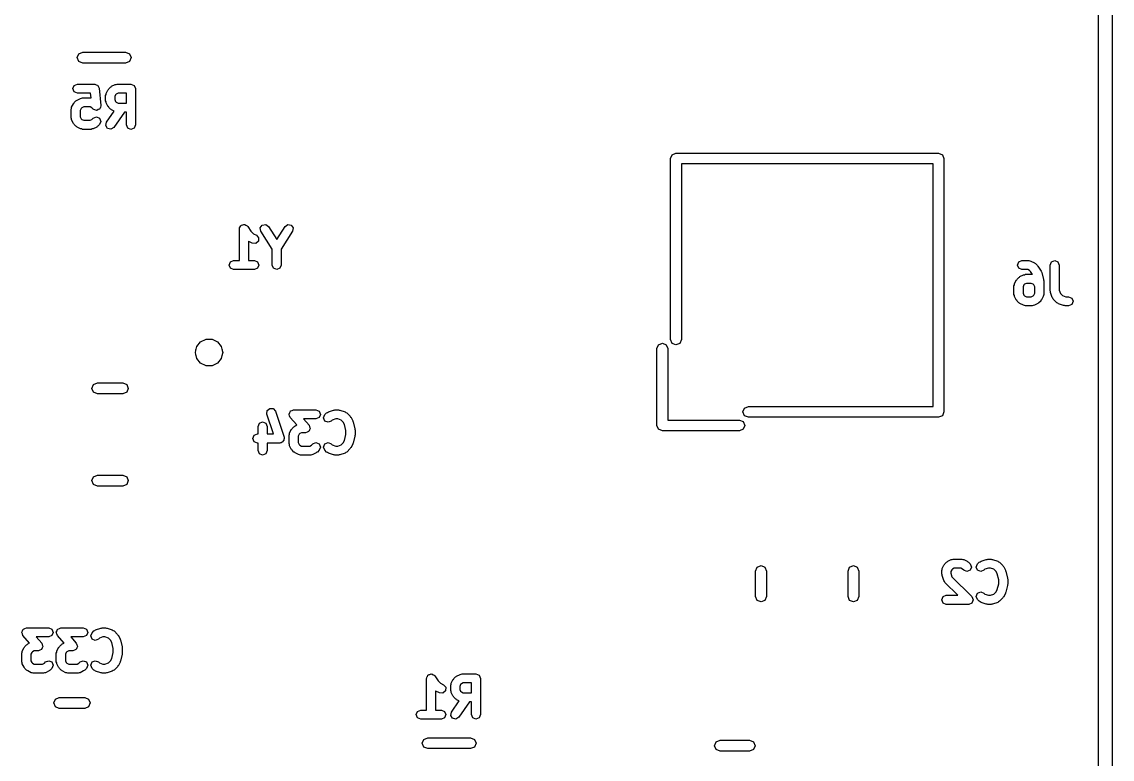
# Model space of a CAD drawing. Extents: x 88 to 118.1, y -74.2 to -40.6.
# Drawn here: x 106.07 to 118.12, y -65.34 to -57.19 of the extents above; entities that cross this region are included whole.
import ezdxf

# ---------------------------------------------------------------- set-up
doc = ezdxf.new("R2010")
doc.units = 0
doc.layers.add('BLACK', color=7, linetype='CONTINUOUS')

msp = doc.modelspace()

# ---------------------------------------------------------------- linework, layer by layer
at = {"layer": 'BLACK', "linetype": 'CONTINUOUS'}
for p, q in [((118.118, -46.1172), (118.118, -72.1172)), ((117.968, -72.07036), (117.968, -46.164038)), ((106.686742, -57.5845), (106.704316, -57.542074)), ((106.704316, -57.542074), (106.746742, -57.5245)), ((106.746742, -57.5245), (107.221258, -57.5245)), ((107.221258, -57.5245), (107.263684, -57.542074)), ((107.263684, -57.542074), (107.281258, -57.5845)), ((106.704316, -57.626926), (106.686742, -57.5845)), ((106.746742, -57.6445), (106.704316, -57.626926)), ((107.221258, -57.6445), (106.746742, -57.6445)), ((107.263684, -57.626926), (107.221258, -57.6445)), ((107.281258, -57.5845), (107.263684, -57.626926)), ((106.638761, -57.927247), (106.653406, -57.891892)), ((106.653406, -57.962602), (106.638761, -57.927247)), ((106.653406, -57.891892), (106.688761, -57.877247)), ((106.688761, -57.877247), (106.879237, -57.877247)), ((106.879237, -57.877247), (106.894782, -57.883686)), ((106.894782, -57.883686), (106.910899, -57.888549)), ((106.910899, -57.888549), (106.912149, -57.89088)), ((106.912149, -57.89088), (106.914592, -57.891892)), ((106.914592, -57.891892), (106.921031, -57.907437)), ((106.921031, -57.907437), (106.928989, -57.922272)), ((106.928989, -57.922272), (106.948037, -58.112748)), ((107.034359, -57.929987), (107.053406, -57.910939)), ((107.053406, -57.910939), (107.061009, -57.907789)), ((107.061009, -57.907789), (107.0664, -57.901574)), ((107.0664, -57.901574), (107.104495, -57.882526)), ((107.104495, -57.882526), (107.116103, -57.8817)), ((107.116103, -57.8817), (107.126856, -57.877247)), ((107.126856, -57.877247), (107.279237, -57.877247)), ((107.279237, -57.877247), (107.314592, -57.891892)), ((107.314592, -57.891892), (107.329237, -57.927247)), ((107.329237, -57.927247), (107.329237, -58.327247)), ((106.688761, -57.977247), (106.653406, -57.962602)), ((106.685448, -58.053955), (106.723543, -58.034907)), ((106.833988, -57.977247), (106.688761, -57.977247)), ((106.723543, -58.034907), (106.735151, -58.034081)), ((106.735151, -58.034081), (106.745904, -58.029628)), ((106.745904, -58.029628), (106.839226, -58.029628)), ((106.839226, -58.029628), (106.833988, -57.977247)), ((107.000666, -58.003438), (107.005119, -57.992685)), ((107.000666, -58.06058), (107.000666, -58.003438)), ((107.005119, -57.992685), (107.005945, -57.981077)), ((107.005945, -57.981077), (107.024993, -57.942981)), ((107.024993, -57.942981), (107.031209, -57.937589)), ((107.031209, -57.937589), (107.034359, -57.929987)), ((107.110807, -57.994958), (107.100666, -58.015241)), ((107.100666, -58.015241), (107.100666, -58.048776)), ((107.100666, -58.048776), (107.110807, -58.069059)), ((107.118379, -57.987387), (107.110807, -57.994958)), ((107.138659, -57.977247), (107.118379, -57.987387)), ((107.229237, -57.977247), (107.138659, -57.977247)), ((107.229237, -58.086771), (107.229237, -57.977247)), ((106.619714, -58.155819), (106.624167, -58.145067)), ((106.619714, -58.251057), (106.619714, -58.155819)), ((106.624167, -58.145067), (106.624992, -58.133459)), ((106.624992, -58.133459), (106.644039, -58.095363)), ((106.644039, -58.095363), (106.650257, -58.089969)), ((106.650257, -58.089969), (106.653407, -58.082367)), ((106.653407, -58.082367), (106.672454, -58.06332)), ((106.672454, -58.06332), (106.680056, -58.060171)), ((106.680056, -58.060171), (106.685448, -58.053955)), ((106.729855, -58.147339), (106.719714, -58.167622)), ((106.719714, -58.167622), (106.719714, -58.239253)), ((106.737425, -58.139769), (106.729855, -58.147339)), ((106.757707, -58.129628), (106.737425, -58.139769)), ((106.829339, -58.129628), (106.757707, -58.129628)), ((106.849619, -58.139768), (106.829339, -58.129628)), ((106.86293, -58.153079), (106.849619, -58.139768)), ((106.865373, -58.15409), (106.86293, -58.153079)), ((106.866623, -58.156421), (106.865373, -58.15409)), ((106.882742, -58.161284), (106.866623, -58.156421)), ((106.898286, -58.167722), (106.882742, -58.161284)), ((106.900727, -58.16671), (106.898286, -58.167722)), ((106.90326, -58.167475), (106.900727, -58.16671)), ((106.918095, -58.159516), (106.90326, -58.167475)), ((106.933641, -58.153077), (106.918095, -58.159516)), ((106.934652, -58.150634), (106.933641, -58.153077)), ((106.936983, -58.149384), (106.934652, -58.150634)), ((106.941846, -58.133265), (106.936983, -58.149384)), ((106.948284, -58.117722), (106.941846, -58.133265)), ((106.948037, -58.112748), (106.947272, -58.11528)), ((106.947272, -58.11528), (106.948284, -58.117722)), ((107.005119, -58.071332), (107.000666, -58.06058)), ((107.005945, -58.082941), (107.005119, -58.071332)), ((107.024993, -58.121037), (107.005945, -58.082941)), ((107.031209, -58.126428), (107.024993, -58.121037)), ((107.034359, -58.134031), (107.031209, -58.126428)), ((107.053406, -58.153079), (107.034359, -58.134031)), ((107.061009, -58.156228), (107.053406, -58.153079)), ((107.0664, -58.162444), (107.061009, -58.156228)), ((107.094988, -58.176738), (107.0664, -58.162444)), ((107.110807, -58.069059), (107.118379, -58.07663)), ((107.118379, -58.07663), (107.138659, -58.086771)), ((107.138659, -58.086771), (107.229237, -58.086771)), ((106.624167, -58.261807), (106.619714, -58.251057)), ((106.624992, -58.273417), (106.624167, -58.261807)), ((106.644039, -58.311512), (106.624992, -58.273417)), ((106.719714, -58.239253), (106.729853, -58.259534)), ((106.729853, -58.259534), (106.737424, -58.267105)), ((106.737424, -58.267105), (106.757708, -58.277247)), ((106.757708, -58.277247), (106.829339, -58.277247)), ((106.829339, -58.277247), (106.849619, -58.267107)), ((106.849619, -58.267107), (106.86293, -58.253797)), ((106.86293, -58.253797), (106.898285, -58.239152)), ((106.898285, -58.239152), (106.93364, -58.253797)), ((106.93364, -58.253797), (106.948285, -58.289152)), ((106.948285, -58.289152), (106.93364, -58.324507)), ((107.009704, -58.298574), (107.094988, -58.176738)), ((107.210031, -58.186771), (107.091628, -58.35592)), ((107.229237, -58.186771), (107.210031, -58.186771)), ((107.229237, -58.327247), (107.229237, -58.186771)), ((106.650256, -58.316904), (106.644039, -58.311512)), ((106.653406, -58.324507), (106.650256, -58.316904)), ((106.672454, -58.343555), (106.653406, -58.324507)), ((106.680056, -58.346703), (106.672454, -58.343555)), ((106.685449, -58.352922), (106.680056, -58.346703)), ((106.723544, -58.371968), (106.685449, -58.352922)), ((106.73515, -58.372792), (106.723544, -58.371968)), ((106.745904, -58.377247), (106.73515, -58.372792)), ((106.841142, -58.377247), (106.745904, -58.377247)), ((106.851892, -58.372793), (106.841142, -58.377247)), ((106.863502, -58.371969), (106.851892, -58.372793)), ((106.901597, -58.352922), (106.863502, -58.371969)), ((106.906989, -58.346704), (106.901597, -58.352922)), ((106.914592, -58.343555), (106.906989, -58.346704)), ((106.93364, -58.324507), (106.914592, -58.343555)), ((107.001427, -58.335936), (107.009704, -58.298574)), ((107.021993, -58.368209), (107.001427, -58.335936)), ((107.059355, -58.376486), (107.021993, -58.368209)), ((107.091628, -58.35592), (107.059355, -58.376486)), ((107.243882, -58.362602), (107.229237, -58.327247)), ((107.279237, -58.377247), (107.243882, -58.362602)), ((107.314592, -58.362602), (107.279237, -58.377247)), ((107.329237, -58.327247), (107.314592, -58.362602)), ((113.257574, -58.657574), (113.3, -58.64)), ((113.3, -58.64), (116.2, -58.64)), ((116.2, -58.64), (116.242426, -58.657574)), ((113.24, -58.7), (113.257574, -58.657574)), ((113.24, -60.7), (113.24, -58.7)), ((116.14, -58.76), (113.36, -58.76)), ((113.36, -58.76), (113.36, -60.7)), ((116.14, -61.44), (116.14, -58.76)), ((116.242426, -58.657574), (116.26, -58.7)), ((116.26, -58.7), (116.26, -61.5)), ((108.47857, -59.477247), (108.480539, -59.472491)), ((108.47857, -59.827247), (108.47857, -59.477247)), ((108.479541, -59.467442), (108.487642, -59.455344)), ((108.480539, -59.472491), (108.479541, -59.467442)), ((108.487642, -59.455344), (108.493215, -59.441892)), ((108.493215, -59.441892), (108.49797, -59.439922)), ((108.49797, -59.439922), (108.500835, -59.435645)), ((108.500835, -59.435645), (108.515117, -59.432819)), ((108.515117, -59.432819), (108.52857, -59.427247)), ((108.52857, -59.427247), (108.533325, -59.429216)), ((108.533325, -59.429216), (108.538375, -59.428218)), ((108.538375, -59.428218), (108.550472, -59.436319)), ((108.550472, -59.436319), (108.563925, -59.441892)), ((108.563925, -59.441892), (108.565894, -59.446647)), ((108.565894, -59.446647), (108.570172, -59.449512)), ((108.570172, -59.449512), (108.605521, -59.502535)), ((108.708333, -59.466401), (108.730298, -59.435064)), ((108.714959, -59.504091), (108.708333, -59.466401)), ((108.730298, -59.435064), (108.767988, -59.428438)), ((108.767988, -59.428438), (108.799325, -59.450403)), ((108.799325, -59.450403), (108.890474, -59.593639)), ((108.890474, -59.593639), (108.981625, -59.450403)), ((108.981625, -59.450403), (109.012962, -59.428438)), ((109.012962, -59.428438), (109.050652, -59.435064)), ((109.050652, -59.435064), (109.072617, -59.4664)), ((109.072617, -59.4664), (109.065991, -59.50409)), ((108.5824, -59.617206), (108.57857, -59.612789)), ((108.57857, -59.612789), (108.57857, -59.827247)), ((108.605521, -59.502535), (108.634379, -59.531393)), ((108.634379, -59.531393), (108.665217, -59.546812)), ((108.687577, -59.613894), (108.658667, -59.638967)), ((108.665217, -59.546812), (108.69029, -59.575722)), ((108.69029, -59.575722), (108.687577, -59.613894)), ((108.840475, -59.701331), (108.714959, -59.504091)), ((109.065991, -59.50409), (108.940475, -59.701331)), ((108.620495, -59.636254), (108.5824, -59.617206)), ((108.658667, -59.638967), (108.620495, -59.636254)), ((108.840475, -59.877247), (108.840475, -59.701331)), ((108.940475, -59.701331), (108.940475, -59.877247)), ((108.364285, -59.877247), (108.37893, -59.841892)), ((108.37893, -59.841892), (108.414285, -59.827247)), ((108.414285, -59.827247), (108.47857, -59.827247)), ((108.57857, -59.827247), (108.642856, -59.827247)), ((108.642856, -59.827247), (108.678211, -59.841892)), ((108.678211, -59.841892), (108.692856, -59.877247)), ((117.071428, -59.877247), (117.086073, -59.841892)), ((117.086073, -59.841892), (117.121428, -59.827247)), ((117.121428, -59.827247), (117.197618, -59.827247)), ((117.197618, -59.827247), (117.20837, -59.8317)), ((117.20837, -59.8317), (117.219979, -59.832526)), ((117.219979, -59.832526), (117.258075, -59.851574)), ((117.258075, -59.851574), (117.263466, -59.85779)), ((117.433333, -59.877247), (117.447978, -59.841892)), ((117.447978, -59.841892), (117.483333, -59.827247)), ((117.483333, -59.827247), (117.518688, -59.841892)), ((117.518688, -59.841892), (117.533333, -59.877247)), ((108.37893, -59.912602), (108.364285, -59.877247)), ((108.414285, -59.927247), (108.37893, -59.912602)), ((108.52857, -59.927247), (108.414285, -59.927247)), ((108.642856, -59.927247), (108.52857, -59.927247)), ((108.678211, -59.912602), (108.642856, -59.927247)), ((108.692856, -59.877247), (108.678211, -59.912602)), ((108.85512, -59.912602), (108.840475, -59.877247)), ((108.890475, -59.927247), (108.85512, -59.912602)), ((108.92583, -59.912602), (108.890475, -59.927247)), ((108.940475, -59.877247), (108.92583, -59.912602)), ((117.086073, -59.912602), (117.071428, -59.877247)), ((117.121428, -59.927247), (117.086073, -59.912602)), ((117.185815, -59.927247), (117.121428, -59.927247)), ((117.206097, -59.937388), (117.185815, -59.927247)), ((117.215903, -59.947195), (117.206097, -59.937388)), ((117.238216, -59.980664), (117.215903, -59.947195)), ((117.263466, -59.85779), (117.271069, -59.86094)), ((117.271069, -59.86094), (117.290117, -59.879987)), ((117.290117, -59.879987), (117.292086, -59.884742)), ((117.292086, -59.884742), (117.296364, -59.887607)), ((117.296364, -59.887607), (117.334459, -59.94475)), ((117.334459, -59.94475), (117.336156, -59.953331)), ((117.336156, -59.953331), (117.341363, -59.960358)), ((117.341363, -59.960358), (117.360411, -60.036549)), ((117.433333, -60.162961), (117.433333, -59.877247)), ((117.533333, -59.877247), (117.533333, -60.154848)), ((117.033333, -60.105819), (117.037786, -60.095067)), ((117.037786, -60.095067), (117.038611, -60.083459)), ((117.038611, -60.083459), (117.057658, -60.045363)), ((117.057658, -60.045363), (117.063876, -60.039969)), ((117.063876, -60.039969), (117.067026, -60.032367)), ((117.067026, -60.032367), (117.086073, -60.01332)), ((117.086073, -60.01332), (117.093675, -60.010171)), ((117.093675, -60.010171), (117.099067, -60.003955)), ((117.099067, -60.003955), (117.137162, -59.984907)), ((117.143474, -60.097339), (117.133333, -60.117622)), ((117.137162, -59.984907), (117.14877, -59.984081)), ((117.151044, -60.089769), (117.143474, -60.097339)), ((117.14877, -59.984081), (117.159523, -59.979628)), ((117.171326, -60.079628), (117.151044, -60.089769)), ((117.159523, -59.979628), (117.235714, -59.979628)), ((117.223911, -60.079628), (117.171326, -60.079628)), ((117.244191, -60.089768), (117.223911, -60.079628)), ((117.235714, -59.979628), (117.238216, -59.980664)), ((117.251763, -60.097341), (117.244191, -60.089768)), ((117.261904, -60.117622), (117.251763, -60.097341)), ((117.360411, -60.036549), (117.359477, -60.042819)), ((117.359477, -60.042819), (117.361904, -60.048676)), ((117.361904, -60.048676), (117.361904, -60.201057)), ((117.033333, -60.201057), (117.033333, -60.105819)), ((117.037786, -60.211807), (117.033333, -60.201057)), ((117.038611, -60.223417), (117.037786, -60.211807)), ((117.133333, -60.117622), (117.133333, -60.189253)), ((117.133333, -60.189253), (117.143472, -60.209534)), ((117.143472, -60.209534), (117.151043, -60.217105)), ((117.151043, -60.217105), (117.171327, -60.227247)), ((117.223911, -60.227247), (117.24419, -60.217107)), ((117.24419, -60.217107), (117.251762, -60.209535)), ((117.251762, -60.209535), (117.261904, -60.189253)), ((117.261904, -60.189253), (117.261904, -60.117622)), ((117.35745, -60.211809), (117.356625, -60.223418)), ((117.361904, -60.201057), (117.35745, -60.211809)), ((117.436482, -60.170563), (117.433333, -60.162961)), ((117.435899, -60.178772), (117.436482, -60.170563)), ((117.454946, -60.235915), (117.435899, -60.178772)), ((117.533333, -60.154848), (117.546081, -60.193095)), ((117.546081, -60.193095), (117.567484, -60.214498)), ((117.567484, -60.214498), (117.605731, -60.227247)), ((117.057658, -60.261512), (117.038611, -60.223417)), ((117.063875, -60.266904), (117.057658, -60.261512)), ((117.067025, -60.274507), (117.063875, -60.266904)), ((117.086073, -60.293555), (117.067025, -60.274507)), ((117.093675, -60.296703), (117.086073, -60.293555)), ((117.099068, -60.302922), (117.093675, -60.296703)), ((117.137163, -60.321968), (117.099068, -60.302922)), ((117.148769, -60.322792), (117.137163, -60.321968)), ((117.159523, -60.327247), (117.148769, -60.322792)), ((117.235714, -60.327247), (117.159523, -60.327247)), ((117.171327, -60.227247), (117.223911, -60.227247)), ((117.246464, -60.322793), (117.235714, -60.327247)), ((117.258074, -60.321969), (117.246464, -60.322793)), ((117.296169, -60.302922), (117.258074, -60.321969)), ((117.301562, -60.296703), (117.296169, -60.302922)), ((117.309165, -60.293554), (117.301562, -60.296703)), ((117.328212, -60.274507), (117.309165, -60.293554)), ((117.33136, -60.266904), (117.328212, -60.274507)), ((117.337577, -60.261513), (117.33136, -60.266904)), ((117.356625, -60.223418), (117.337577, -60.261513)), ((117.462571, -60.244707), (117.454946, -60.235915)), ((117.467025, -60.255459), (117.462571, -60.244707)), ((117.505121, -60.293555), (117.467025, -60.255459)), ((117.515872, -60.298008), (117.505121, -60.293555)), ((117.524665, -60.305634), (117.515872, -60.298008)), ((117.581807, -60.324681), (117.524665, -60.305634)), ((117.590015, -60.324097), (117.581807, -60.324681)), ((117.597618, -60.327247), (117.590015, -60.324097)), ((117.635714, -60.327247), (117.597618, -60.327247)), ((117.605731, -60.227247), (117.635714, -60.227247)), ((117.635714, -60.227247), (117.671069, -60.241892)), ((117.671069, -60.312602), (117.635714, -60.327247)), ((117.671069, -60.241892), (117.685714, -60.277247)), ((117.685714, -60.277247), (117.671069, -60.312602)), ((108.049477, -60.725725), (108.109622, -60.696761)), ((108.109622, -60.696761), (108.176378, -60.696761)), ((108.176378, -60.696761), (108.236523, -60.725725)), ((107.997894, -60.812098), (108.001042, -60.807764)), ((107.997894, -60.821558), (107.997894, -60.812098)), ((108.001042, -60.807764), (108.007855, -60.777917)), ((108.007855, -60.777917), (108.049477, -60.725725)), ((108.236523, -60.725725), (108.278145, -60.777917)), ((108.278145, -60.777917), (108.284957, -60.807764)), ((108.284957, -60.807764), (108.288106, -60.812098)), ((108.288106, -60.812098), (108.288106, -60.821558)), ((113.09, -60.8), (113.107574, -60.757574)), ((113.09, -61.65), (113.09, -60.8)), ((113.107574, -60.757574), (113.15, -60.74)), ((113.15, -60.74), (113.192426, -60.757574)), ((113.192426, -60.757574), (113.21, -60.8)), ((113.21, -60.8), (113.21, -61.59)), ((113.257574, -60.742426), (113.24, -60.7)), ((113.3, -60.76), (113.257574, -60.742426)), ((113.342426, -60.742426), (113.3, -60.76)), ((113.36, -60.7), (113.342426, -60.742426)), ((107.993, -60.843), (107.997894, -60.821558)), ((107.997894, -60.864441), (107.993, -60.843)), ((107.997894, -60.873902), (107.997894, -60.864441)), ((108.001042, -60.878235), (107.997894, -60.873902)), ((108.007855, -60.908083), (108.001042, -60.878235)), ((108.049477, -60.960275), (108.007855, -60.908083)), ((108.278145, -60.908083), (108.236523, -60.960275)), ((108.284957, -60.878235), (108.278145, -60.908083)), ((108.288106, -60.873902), (108.284957, -60.878235)), ((108.288106, -60.821558), (108.293, -60.843)), ((108.293, -60.843), (108.288106, -60.864441)), ((108.288106, -60.864441), (108.288106, -60.873902)), ((108.109622, -60.989239), (108.049477, -60.960275)), ((108.176378, -60.989239), (108.109622, -60.989239)), ((108.236523, -60.960275), (108.176378, -60.989239)), ((106.866994, -61.197574), (106.90942, -61.18)), ((106.90942, -61.18), (107.19058, -61.18)), ((107.19058, -61.18), (107.233006, -61.197574)), ((106.84942, -61.24), (106.866994, -61.197574)), ((106.866994, -61.282426), (106.84942, -61.24)), ((106.90942, -61.3), (106.866994, -61.282426)), ((107.19058, -61.3), (106.90942, -61.3)), ((107.233006, -61.282426), (107.19058, -61.3)), ((107.233006, -61.197574), (107.25058, -61.24)), ((107.25058, -61.24), (107.233006, -61.282426)), ((108.781137, -61.524011), (108.78385, -61.48584)), ((108.854438, -61.743914), (108.781137, -61.524011)), ((108.78385, -61.48584), (108.81276, -61.460766)), ((108.81276, -61.460766), (108.850931, -61.463479)), ((108.850931, -61.463479), (108.876005, -61.492389)), ((108.876005, -61.492389), (108.971243, -61.778103)), ((109.02619, -61.527247), (109.02687, -61.525604)), ((109.032923, -61.543501), (109.02619, -61.527247)), ((109.026301, -61.523921), (109.034101, -61.508147)), ((109.02687, -61.525604), (109.026301, -61.523921)), ((109.034101, -61.508147), (109.040835, -61.491892)), ((109.040835, -61.491892), (109.042476, -61.491211)), ((109.042476, -61.491211), (109.043265, -61.489618)), ((109.043265, -61.489618), (109.059935, -61.48398)), ((109.059935, -61.48398), (109.07619, -61.477247)), ((109.07619, -61.477247), (109.323809, -61.477247)), ((109.323809, -61.477247), (109.359164, -61.491892)), ((109.359164, -61.491892), (109.373809, -61.527247)), ((109.373809, -61.527247), (109.359164, -61.562602)), ((109.407142, -61.565341), (109.421788, -61.529986)), ((109.421788, -61.529986), (109.440835, -61.510939)), ((109.440835, -61.510939), (109.451586, -61.506486)), ((109.451586, -61.506486), (109.460378, -61.498861)), ((109.460378, -61.498861), (109.51752, -61.479813)), ((109.51752, -61.479813), (109.525728, -61.480396)), ((109.525728, -61.480396), (109.533332, -61.477247)), ((109.533332, -61.477247), (109.571428, -61.477247)), ((109.571428, -61.477247), (109.579031, -61.480396)), ((109.579031, -61.480396), (109.58724, -61.479813)), ((109.58724, -61.479813), (109.644383, -61.498861)), ((109.644383, -61.498861), (109.653174, -61.506486)), ((109.653174, -61.506486), (109.663926, -61.51094)), ((109.663926, -61.51094), (109.702021, -61.549034)), ((114.04, -61.5), (114.057574, -61.457574)), ((114.057574, -61.542426), (114.04, -61.5)), ((114.057574, -61.457574), (114.1, -61.44)), ((114.1, -61.56), (114.057574, -61.542426)), ((114.1, -61.44), (116.14, -61.44)), ((116.242426, -61.542426), (116.2, -61.56)), ((116.26, -61.5), (116.242426, -61.542426)), ((108.683333, -61.66058), (108.697978, -61.625225)), ((108.683333, -61.743914), (108.683333, -61.66058)), ((108.697978, -61.625225), (108.733333, -61.61058)), ((108.733333, -61.61058), (108.768688, -61.625225)), ((108.768688, -61.625225), (108.783333, -61.66058)), ((108.783333, -61.66058), (108.783333, -61.743914)), ((109.038561, -61.560172), (109.032923, -61.543501)), ((109.111886, -61.643973), (109.038561, -61.560172)), ((109.07893, -61.66332), (109.086532, -61.660171)), ((109.086532, -61.660171), (109.091924, -61.653955)), ((109.091924, -61.653955), (109.111886, -61.643973)), ((109.323809, -61.577247), (109.186378, -61.577247)), ((109.186378, -61.577247), (109.247152, -61.646703)), ((109.247152, -61.646703), (109.252789, -61.663373)), ((109.359164, -61.562602), (109.323809, -61.577247)), ((109.421786, -61.600696), (109.407142, -61.565341)), ((109.457141, -61.615342), (109.421786, -61.600696)), ((109.492496, -61.600698), (109.457141, -61.615342)), ((109.503197, -61.589997), (109.492496, -61.600698)), ((109.541446, -61.577247), (109.503197, -61.589997)), ((109.563314, -61.577247), (109.541446, -61.577247)), ((109.601562, -61.589996), (109.563314, -61.577247)), ((109.625572, -61.614007), (109.601562, -61.589996)), ((109.638537, -61.639937), (109.625572, -61.614007)), ((109.654761, -61.704831), (109.638537, -61.639937)), ((109.702021, -61.549034), (109.70517, -61.556637)), ((109.70517, -61.556637), (109.711388, -61.56203)), ((109.711388, -61.56203), (109.730434, -61.600125)), ((109.730434, -61.600125), (109.730836, -61.605791)), ((109.730836, -61.605791), (109.73422, -61.610358)), ((109.73422, -61.610358), (109.753268, -61.686549)), ((113.107574, -61.692426), (113.09, -61.65)), ((113.21, -61.59), (114, -61.59)), ((114, -61.59), (114.042426, -61.607574)), ((114.042426, -61.607574), (114.06, -61.65)), ((114.06, -61.65), (114.042426, -61.692426)), ((116.2, -61.56), (114.1, -61.56)), ((108.62619, -61.793914), (108.640835, -61.758559)), ((108.640835, -61.758559), (108.67619, -61.743914)), ((108.67619, -61.743914), (108.683333, -61.743914)), ((108.783333, -61.743914), (108.854438, -61.743914)), ((108.971243, -61.778103), (108.970659, -61.78631)), ((109.02619, -61.755819), (109.030643, -61.745067)), ((109.02619, -61.851057), (109.02619, -61.755819)), ((109.030643, -61.745067), (109.031468, -61.733459)), ((109.031468, -61.733459), (109.050515, -61.695363)), ((109.050515, -61.695363), (109.056733, -61.689969)), ((109.056733, -61.689969), (109.059883, -61.682367)), ((109.059883, -61.682367), (109.07893, -61.66332)), ((109.136331, -61.747339), (109.12619, -61.767622)), ((109.12619, -61.767622), (109.12619, -61.839253)), ((109.143901, -61.739769), (109.136331, -61.747339)), ((109.164183, -61.729628), (109.143901, -61.739769)), ((109.209523, -61.729628), (109.164183, -61.729628)), ((109.225777, -61.722894), (109.209523, -61.729628)), ((109.242448, -61.717257), (109.225777, -61.722894)), ((109.243236, -61.715663), (109.242448, -61.717257)), ((109.244878, -61.714983), (109.243236, -61.715663)), ((109.251611, -61.698727), (109.244878, -61.714983)), ((109.259412, -61.682954), (109.251611, -61.698727)), ((109.252789, -61.663373), (109.259523, -61.679628)), ((109.259523, -61.679628), (109.258842, -61.68127)), ((109.258842, -61.68127), (109.259412, -61.682954)), ((109.638537, -61.814556), (109.654761, -61.749663)), ((109.654761, -61.749663), (109.654761, -61.704831)), ((109.753268, -61.767946), (109.73422, -61.844136)), ((109.753268, -61.686549), (109.752334, -61.692819)), ((109.752334, -61.692819), (109.754761, -61.698676)), ((109.754761, -61.755819), (109.752334, -61.761675)), ((109.752334, -61.761675), (109.753268, -61.767946)), ((109.754761, -61.698676), (109.754761, -61.755819)), ((113.15, -61.71), (113.107574, -61.692426)), ((114, -61.71), (113.15, -61.71)), ((114.042426, -61.692426), (114, -61.71)), ((108.640835, -61.829269), (108.62619, -61.793914)), ((108.67619, -61.843914), (108.640835, -61.829269)), ((108.683333, -61.843914), (108.67619, -61.843914)), ((108.683333, -61.927247), (108.683333, -61.843914)), ((108.923809, -61.843914), (108.783333, -61.843914)), ((108.783333, -61.843914), (108.783333, -61.927247)), ((108.931412, -61.840764), (108.923809, -61.843914)), ((108.93962, -61.841348), (108.931412, -61.840764)), ((108.948411, -61.833722), (108.93962, -61.841348)), ((108.959164, -61.829269), (108.948411, -61.833722)), ((108.962313, -61.821665), (108.959164, -61.829269)), ((108.96853, -61.816274), (108.962313, -61.821665)), ((108.969354, -61.804666), (108.96853, -61.816274)), ((108.973809, -61.793914), (108.969354, -61.804666)), ((108.970659, -61.78631), (108.973809, -61.793914)), ((109.030643, -61.861807), (109.02619, -61.851057)), ((109.031468, -61.873417), (109.030643, -61.861807)), ((109.050515, -61.911512), (109.031468, -61.873417)), ((109.12619, -61.839253), (109.136329, -61.859534)), ((109.136329, -61.859534), (109.1439, -61.867105)), ((109.1439, -61.867105), (109.164184, -61.877247)), ((109.164184, -61.877247), (109.254863, -61.877247)), ((109.254863, -61.877247), (109.275143, -61.867107)), ((109.275143, -61.867107), (109.288454, -61.853797)), ((109.288454, -61.853797), (109.323809, -61.839152)), ((109.323809, -61.839152), (109.359164, -61.853797)), ((109.359164, -61.853797), (109.373809, -61.889152)), ((109.373809, -61.889152), (109.359164, -61.924507)), ((109.407142, -61.889152), (109.421787, -61.853797)), ((109.421787, -61.924507), (109.407142, -61.889152)), ((109.421787, -61.853797), (109.457142, -61.839152)), ((109.457142, -61.839152), (109.492497, -61.853797)), ((109.492497, -61.853797), (109.503198, -61.864498)), ((109.503198, -61.864498), (109.541445, -61.877247)), ((109.541445, -61.877247), (109.563315, -61.877247)), ((109.563315, -61.877247), (109.60156, -61.864498)), ((109.60156, -61.864498), (109.625572, -61.840486)), ((109.625572, -61.840486), (109.638537, -61.814556)), ((109.70517, -61.897856), (109.702022, -61.905459)), ((109.711388, -61.892464), (109.70517, -61.897856)), ((109.730434, -61.854369), (109.711388, -61.892464)), ((109.730836, -61.848702), (109.730434, -61.854369)), ((109.73422, -61.844136), (109.730836, -61.848702)), ((108.697978, -61.962602), (108.683333, -61.927247)), ((108.733333, -61.977247), (108.697978, -61.962602)), ((108.768688, -61.962602), (108.733333, -61.977247)), ((108.783333, -61.927247), (108.768688, -61.962602)), ((109.056732, -61.916904), (109.050515, -61.911512)), ((109.059882, -61.924507), (109.056732, -61.916904)), ((109.07893, -61.943555), (109.059882, -61.924507)), ((109.086532, -61.946703), (109.07893, -61.943555)), ((109.091925, -61.952922), (109.086532, -61.946703)), ((109.13002, -61.971968), (109.091925, -61.952922)), ((109.141626, -61.972792), (109.13002, -61.971968)), ((109.15238, -61.977247), (109.141626, -61.972792)), ((109.266666, -61.977247), (109.15238, -61.977247)), ((109.277416, -61.972793), (109.266666, -61.977247)), ((109.289026, -61.971969), (109.277416, -61.972793)), ((109.327121, -61.952922), (109.289026, -61.971969)), ((109.332513, -61.946704), (109.327121, -61.952922)), ((109.340116, -61.943555), (109.332513, -61.946704)), ((109.359164, -61.924507), (109.340116, -61.943555)), ((109.440835, -61.943555), (109.421787, -61.924507)), ((109.451586, -61.948008), (109.440835, -61.943555)), ((109.460379, -61.955634), (109.451586, -61.948008)), ((109.517521, -61.974681), (109.460379, -61.955634)), ((109.525729, -61.974097), (109.517521, -61.974681)), ((109.533332, -61.977247), (109.525729, -61.974097)), ((109.571428, -61.977247), (109.533332, -61.977247)), ((109.57903, -61.974097), (109.571428, -61.977247)), ((109.587239, -61.974681), (109.57903, -61.974097)), ((109.644382, -61.955634), (109.587239, -61.974681)), ((109.653173, -61.948009), (109.644382, -61.955634)), ((109.663927, -61.943555), (109.653173, -61.948009)), ((109.702022, -61.905459), (109.663927, -61.943555)), ((106.84942, -62.26), (106.866994, -62.217574)), ((106.866994, -62.302426), (106.84942, -62.26)), ((106.866994, -62.217574), (106.90942, -62.2)), ((106.90942, -62.2), (107.19058, -62.2)), ((107.19058, -62.2), (107.233006, -62.217574)), ((107.233006, -62.217574), (107.25058, -62.26)), ((107.25058, -62.26), (107.233006, -62.302426)), ((106.90942, -62.32), (106.866994, -62.302426)), ((107.19058, -62.32), (106.90942, -62.32)), ((107.233006, -62.302426), (107.19058, -62.32)), ((114.18, -63.25942), (114.197574, -63.216994)), ((114.197574, -63.216994), (114.24, -63.19942)), ((114.24, -63.19942), (114.282426, -63.216994)), ((114.282426, -63.216994), (114.3, -63.25942)), ((115.2, -63.25942), (115.217574, -63.216994)), ((115.217574, -63.216994), (115.26, -63.19942)), ((115.26, -63.19942), (115.302426, -63.216994)), ((115.302426, -63.216994), (115.32, -63.25942)), ((116.240992, -63.231078), (116.260039, -63.192982)), ((116.260039, -63.192982), (116.266257, -63.187588)), ((116.266257, -63.187588), (116.269407, -63.179986)), ((116.269407, -63.179986), (116.288454, -63.160939)), ((116.288454, -63.160939), (116.296056, -63.15779)), ((116.296056, -63.15779), (116.301448, -63.151574)), ((116.301448, -63.151574), (116.339543, -63.132526)), ((116.339543, -63.132526), (116.351151, -63.1317)), ((116.351151, -63.1317), (116.361904, -63.127247)), ((116.373707, -63.227247), (116.353425, -63.237388)), ((116.361904, -63.127247), (116.457142, -63.127247)), ((116.445339, -63.227247), (116.373707, -63.227247)), ((116.465619, -63.237387), (116.445339, -63.227247)), ((116.457142, -63.127247), (116.467894, -63.1317)), ((116.467894, -63.1317), (116.479503, -63.132526)), ((116.479503, -63.132526), (116.517598, -63.151574)), ((116.517598, -63.151574), (116.522989, -63.15779)), ((116.522989, -63.15779), (116.530591, -63.160939)), ((116.530591, -63.160939), (116.549639, -63.179986)), ((116.549639, -63.179986), (116.564284, -63.215341)), ((116.564284, -63.215341), (116.549641, -63.250696)), ((116.616666, -63.215341), (116.631312, -63.179986)), ((116.63131, -63.250696), (116.616666, -63.215341)), ((116.631312, -63.179986), (116.650359, -63.160939)), ((116.650359, -63.160939), (116.66111, -63.156486)), ((116.66111, -63.156486), (116.669902, -63.148861)), ((116.669902, -63.148861), (116.727044, -63.129813)), ((116.75097, -63.227247), (116.712721, -63.239997)), ((116.727044, -63.129813), (116.735252, -63.130396)), ((116.735252, -63.130396), (116.742856, -63.127247)), ((116.742856, -63.127247), (116.780952, -63.127247)), ((116.772838, -63.227247), (116.75097, -63.227247)), ((116.811086, -63.239996), (116.772838, -63.227247)), ((116.780952, -63.127247), (116.788555, -63.130396)), ((116.788555, -63.130396), (116.796764, -63.129813)), ((116.796764, -63.129813), (116.853907, -63.148861)), ((116.853907, -63.148861), (116.862698, -63.156486)), ((116.862698, -63.156486), (116.87345, -63.16094)), ((116.87345, -63.16094), (116.911545, -63.199034)), ((116.911545, -63.199034), (116.914694, -63.206637)), ((116.914694, -63.206637), (116.920912, -63.21203)), ((116.920912, -63.21203), (116.939958, -63.250125)), ((114.18, -63.54058), (114.18, -63.25942)), ((114.3, -63.25942), (114.3, -63.54058)), ((115.2, -63.54058), (115.2, -63.25942)), ((115.32, -63.25942), (115.32, -63.54058)), ((116.235714, -63.253438), (116.240167, -63.242686)), ((116.235714, -63.291533), (116.235714, -63.253438)), ((116.238863, -63.299135), (116.235714, -63.291533)), ((116.23828, -63.307344), (116.238863, -63.299135)), ((116.257327, -63.364487), (116.23828, -63.307344)), ((116.240167, -63.242686), (116.240992, -63.231078)), ((116.345855, -63.244958), (116.335714, -63.265241)), ((116.335714, -63.265241), (116.335714, -63.28342)), ((116.335714, -63.28342), (116.348462, -63.321667)), ((116.353425, -63.237388), (116.345855, -63.244958)), ((116.348462, -63.321667), (116.568688, -63.541892)), ((116.47893, -63.250698), (116.465619, -63.237387)), ((116.514286, -63.265341), (116.47893, -63.250698)), ((116.549641, -63.250696), (116.514286, -63.265341)), ((116.666665, -63.265342), (116.63131, -63.250696)), ((116.70202, -63.250698), (116.666665, -63.265342)), ((116.712721, -63.239997), (116.70202, -63.250698)), ((116.835096, -63.264007), (116.811086, -63.239996)), ((116.848061, -63.289937), (116.835096, -63.264007)), ((116.864285, -63.354831), (116.848061, -63.289937)), ((116.939958, -63.250125), (116.94036, -63.255791)), ((116.94036, -63.255791), (116.943744, -63.260358)), ((116.943744, -63.260358), (116.962792, -63.336549)), ((116.962792, -63.336549), (116.961858, -63.342819)), ((116.961858, -63.342819), (116.964285, -63.348676)), ((116.964285, -63.348676), (116.964285, -63.405819)), ((116.264952, -63.373279), (116.257327, -63.364487)), ((116.269406, -63.384031), (116.264952, -63.373279)), ((116.412623, -63.527247), (116.269406, -63.384031)), ((116.835096, -63.490486), (116.848061, -63.464556)), ((116.848061, -63.464556), (116.864285, -63.399663)), ((116.864285, -63.399663), (116.864285, -63.354831)), ((116.962792, -63.417946), (116.943744, -63.494136)), ((116.964285, -63.405819), (116.961858, -63.411675)), ((116.961858, -63.411675), (116.962792, -63.417946)), ((114.197574, -63.583006), (114.18, -63.54058)), ((114.24, -63.60058), (114.197574, -63.583006)), ((114.282426, -63.583006), (114.24, -63.60058)), ((114.3, -63.54058), (114.282426, -63.583006)), ((115.217574, -63.583006), (115.2, -63.54058)), ((115.26, -63.60058), (115.217574, -63.583006)), ((115.302426, -63.583006), (115.26, -63.60058)), ((115.32, -63.54058), (115.302426, -63.583006)), ((116.235714, -63.577247), (116.250359, -63.541892)), ((116.250359, -63.612602), (116.235714, -63.577247)), ((116.250359, -63.541892), (116.285714, -63.527247)), ((116.285714, -63.527247), (116.412623, -63.527247)), ((116.568688, -63.541892), (116.583333, -63.577247)), ((116.583333, -63.577247), (116.568688, -63.612602)), ((116.616666, -63.539152), (116.631311, -63.503797)), ((116.631311, -63.574507), (116.616666, -63.539152)), ((116.631311, -63.503797), (116.666666, -63.489152)), ((116.650359, -63.593555), (116.631311, -63.574507)), ((116.666666, -63.489152), (116.702021, -63.503797)), ((116.702021, -63.503797), (116.712722, -63.514498)), ((116.712722, -63.514498), (116.750969, -63.527247)), ((116.750969, -63.527247), (116.772839, -63.527247)), ((116.772839, -63.527247), (116.811084, -63.514498)), ((116.811084, -63.514498), (116.835096, -63.490486)), ((116.911546, -63.555459), (116.873451, -63.593555)), ((116.914694, -63.547856), (116.911546, -63.555459)), ((116.920912, -63.542464), (116.914694, -63.547856)), ((116.939958, -63.504369), (116.920912, -63.542464)), ((116.94036, -63.498702), (116.939958, -63.504369)), ((116.943744, -63.494136), (116.94036, -63.498702)), ((116.285714, -63.627247), (116.250359, -63.612602)), ((116.533333, -63.627247), (116.285714, -63.627247)), ((116.568688, -63.612602), (116.533333, -63.627247)), ((116.66111, -63.598008), (116.650359, -63.593555)), ((116.669903, -63.605634), (116.66111, -63.598008)), ((116.727045, -63.624681), (116.669903, -63.605634)), ((116.735253, -63.624097), (116.727045, -63.624681)), ((116.742856, -63.627247), (116.735253, -63.624097)), ((116.780952, -63.627247), (116.742856, -63.627247)), ((116.788554, -63.624097), (116.780952, -63.627247)), ((116.796763, -63.624681), (116.788554, -63.624097)), ((116.853906, -63.605634), (116.796763, -63.624681)), ((116.862697, -63.598009), (116.853906, -63.605634)), ((116.873451, -63.593555), (116.862697, -63.598009)), ((106.074438, -63.937647), (106.075118, -63.936004)), ((106.081171, -63.953901), (106.074438, -63.937647)), ((106.074549, -63.934321), (106.082349, -63.918547)), ((106.075118, -63.936004), (106.074549, -63.934321)), ((106.082349, -63.918547), (106.089083, -63.902292)), ((106.089083, -63.902292), (106.090724, -63.901611)), ((106.090724, -63.901611), (106.091513, -63.900018)), ((106.091513, -63.900018), (106.108183, -63.89438)), ((106.108183, -63.89438), (106.124438, -63.887647)), ((106.124438, -63.887647), (106.372057, -63.887647)), ((106.372057, -63.887647), (106.407412, -63.902292)), ((106.407412, -63.902292), (106.422057, -63.937647)), ((106.422057, -63.937647), (106.407412, -63.973002)), ((106.45539, -63.937647), (106.45607, -63.936004)), ((106.462123, -63.953901), (106.45539, -63.937647)), ((106.455501, -63.934321), (106.463301, -63.918547)), ((106.45607, -63.936004), (106.455501, -63.934321)), ((106.463301, -63.918547), (106.470035, -63.902292)), ((106.470035, -63.902292), (106.471676, -63.901611)), ((106.471676, -63.901611), (106.472465, -63.900018)), ((106.472465, -63.900018), (106.489135, -63.89438)), ((106.489135, -63.89438), (106.50539, -63.887647)), ((106.50539, -63.887647), (106.753009, -63.887647)), ((106.753009, -63.887647), (106.788364, -63.902292)), ((106.788364, -63.902292), (106.803009, -63.937647)), ((106.803009, -63.937647), (106.788364, -63.973002)), ((106.836342, -63.975741), (106.850988, -63.940386)), ((106.850988, -63.940386), (106.870035, -63.921339)), ((106.870035, -63.921339), (106.880786, -63.916886)), ((106.880786, -63.916886), (106.889578, -63.909261)), ((106.889578, -63.909261), (106.94672, -63.890213)), ((106.94672, -63.890213), (106.954928, -63.890796)), ((106.954928, -63.890796), (106.962532, -63.887647)), ((106.962532, -63.887647), (107.000628, -63.887647)), ((107.000628, -63.887647), (107.008231, -63.890796)), ((107.008231, -63.890796), (107.01644, -63.890213)), ((107.01644, -63.890213), (107.073583, -63.909261)), ((107.073583, -63.909261), (107.082374, -63.916886)), ((107.082374, -63.916886), (107.093126, -63.92134)), ((107.093126, -63.92134), (107.131221, -63.959434)), ((106.086809, -63.970572), (106.081171, -63.953901)), ((106.160134, -64.054373), (106.086809, -63.970572)), ((106.127178, -64.07372), (106.13478, -64.070571)), ((106.13478, -64.070571), (106.140172, -64.064355)), ((106.140172, -64.064355), (106.160134, -64.054373)), ((106.372057, -63.987647), (106.234626, -63.987647)), ((106.234626, -63.987647), (106.2954, -64.057103)), ((106.2954, -64.057103), (106.301037, -64.073773)), ((106.407412, -63.973002), (106.372057, -63.987647)), ((106.467761, -63.970572), (106.462123, -63.953901)), ((106.541086, -64.054373), (106.467761, -63.970572)), ((106.50813, -64.07372), (106.515732, -64.070571)), ((106.515732, -64.070571), (106.521124, -64.064355)), ((106.521124, -64.064355), (106.541086, -64.054373)), ((106.753009, -63.987647), (106.615578, -63.987647)), ((106.615578, -63.987647), (106.676352, -64.057103)), ((106.676352, -64.057103), (106.681989, -64.073773)), ((106.788364, -63.973002), (106.753009, -63.987647)), ((106.850986, -64.011096), (106.836342, -63.975741)), ((106.886341, -64.025742), (106.850986, -64.011096)), ((106.921696, -64.011098), (106.886341, -64.025742)), ((106.932397, -64.000397), (106.921696, -64.011098)), ((106.970646, -63.987647), (106.932397, -64.000397)), ((106.992514, -63.987647), (106.970646, -63.987647)), ((107.030762, -64.000396), (106.992514, -63.987647)), ((107.054772, -64.024407), (107.030762, -64.000396)), ((107.067737, -64.050337), (107.054772, -64.024407)), ((107.083961, -64.115231), (107.067737, -64.050337)), ((107.131221, -63.959434), (107.13437, -63.967037)), ((107.13437, -63.967037), (107.140588, -63.97243)), ((107.140588, -63.97243), (107.159634, -64.010525)), ((107.159634, -64.010525), (107.160036, -64.016191)), ((107.160036, -64.016191), (107.16342, -64.020758)), ((107.16342, -64.020758), (107.182468, -64.096949)), ((106.074438, -64.166219), (106.078891, -64.155467)), ((106.074438, -64.261457), (106.074438, -64.166219)), ((106.078891, -64.155467), (106.079716, -64.143859)), ((106.079716, -64.143859), (106.098763, -64.105763)), ((106.098763, -64.105763), (106.104981, -64.100369)), ((106.104981, -64.100369), (106.108131, -64.092767)), ((106.108131, -64.092767), (106.127178, -64.07372)), ((106.184579, -64.157739), (106.174438, -64.178022)), ((106.174438, -64.178022), (106.174438, -64.249653)), ((106.192149, -64.150169), (106.184579, -64.157739)), ((106.212431, -64.140028), (106.192149, -64.150169)), ((106.257771, -64.140028), (106.212431, -64.140028)), ((106.274025, -64.133294), (106.257771, -64.140028)), ((106.290696, -64.127657), (106.274025, -64.133294)), ((106.291484, -64.126063), (106.290696, -64.127657)), ((106.293126, -64.125383), (106.291484, -64.126063)), ((106.299859, -64.109127), (106.293126, -64.125383)), ((106.30766, -64.093354), (106.299859, -64.109127)), ((106.301037, -64.073773), (106.307771, -64.090028)), ((106.307771, -64.090028), (106.30709, -64.09167)), ((106.30709, -64.09167), (106.30766, -64.093354)), ((106.45539, -64.166219), (106.459843, -64.155467)), ((106.45539, -64.261457), (106.45539, -64.166219)), ((106.459843, -64.155467), (106.460668, -64.143859)), ((106.460668, -64.143859), (106.479715, -64.105763)), ((106.479715, -64.105763), (106.485933, -64.100369)), ((106.485933, -64.100369), (106.489083, -64.092767)), ((106.489083, -64.092767), (106.50813, -64.07372)), ((106.565531, -64.157739), (106.55539, -64.178022)), ((106.55539, -64.178022), (106.55539, -64.249653)), ((106.573101, -64.150169), (106.565531, -64.157739)), ((106.593383, -64.140028), (106.573101, -64.150169)), ((106.638723, -64.140028), (106.593383, -64.140028)), ((106.654977, -64.133294), (106.638723, -64.140028)), ((106.671648, -64.127657), (106.654977, -64.133294)), ((106.672436, -64.126063), (106.671648, -64.127657)), ((106.674078, -64.125383), (106.672436, -64.126063)), ((106.680811, -64.109127), (106.674078, -64.125383)), ((106.688612, -64.093354), (106.680811, -64.109127)), ((106.681989, -64.073773), (106.688723, -64.090028)), ((106.688723, -64.090028), (106.688042, -64.09167)), ((106.688042, -64.09167), (106.688612, -64.093354)), ((107.067737, -64.224956), (107.083961, -64.160063)), ((107.083961, -64.160063), (107.083961, -64.115231)), ((107.182468, -64.178346), (107.16342, -64.254536)), ((107.182468, -64.096949), (107.181534, -64.103219)), ((107.181534, -64.103219), (107.183961, -64.109076)), ((107.183961, -64.166219), (107.181534, -64.172075)), ((107.181534, -64.172075), (107.182468, -64.178346)), ((107.183961, -64.109076), (107.183961, -64.166219)), ((106.078891, -64.272207), (106.074438, -64.261457)), ((106.079716, -64.283817), (106.078891, -64.272207)), ((106.098763, -64.321912), (106.079716, -64.283817)), ((106.174438, -64.249653), (106.184577, -64.269934)), ((106.184577, -64.269934), (106.192148, -64.277505)), ((106.192148, -64.277505), (106.212432, -64.287647)), ((106.212432, -64.287647), (106.303111, -64.287647)), ((106.303111, -64.287647), (106.323391, -64.277507)), ((106.323391, -64.277507), (106.336702, -64.264197)), ((106.336702, -64.264197), (106.372057, -64.249552)), ((106.372057, -64.249552), (106.407412, -64.264197)), ((106.407412, -64.264197), (106.422057, -64.299552)), ((106.422057, -64.299552), (106.407412, -64.334907)), ((106.459843, -64.272207), (106.45539, -64.261457)), ((106.460668, -64.283817), (106.459843, -64.272207)), ((106.479715, -64.321912), (106.460668, -64.283817)), ((106.55539, -64.249653), (106.565529, -64.269934)), ((106.565529, -64.269934), (106.5731, -64.277505)), ((106.5731, -64.277505), (106.593384, -64.287647)), ((106.593384, -64.287647), (106.684063, -64.287647)), ((106.684063, -64.287647), (106.704343, -64.277507)), ((106.704343, -64.277507), (106.717654, -64.264197)), ((106.717654, -64.264197), (106.753009, -64.249552)), ((106.753009, -64.249552), (106.788364, -64.264197)), ((106.788364, -64.264197), (106.803009, -64.299552)), ((106.803009, -64.299552), (106.788364, -64.334907)), ((106.836342, -64.299552), (106.850987, -64.264197)), ((106.850987, -64.334907), (106.836342, -64.299552)), ((106.850987, -64.264197), (106.886342, -64.249552)), ((106.886342, -64.249552), (106.921697, -64.264197)), ((106.921697, -64.264197), (106.932398, -64.274898)), ((106.932398, -64.274898), (106.970645, -64.287647)), ((106.970645, -64.287647), (106.992515, -64.287647)), ((106.992515, -64.287647), (107.03076, -64.274898)), ((107.03076, -64.274898), (107.054772, -64.250886)), ((107.054772, -64.250886), (107.067737, -64.224956)), ((107.13437, -64.308256), (107.131222, -64.315859)), ((107.140588, -64.302864), (107.13437, -64.308256)), ((107.159634, -64.264769), (107.140588, -64.302864)), ((107.160036, -64.259102), (107.159634, -64.264769)), ((107.16342, -64.254536), (107.160036, -64.259102)), ((106.10498, -64.327304), (106.098763, -64.321912)), ((106.10813, -64.334907), (106.10498, -64.327304)), ((106.127178, -64.353955), (106.10813, -64.334907)), ((106.13478, -64.357103), (106.127178, -64.353955)), ((106.140173, -64.363322), (106.13478, -64.357103)), ((106.178268, -64.382368), (106.140173, -64.363322)), ((106.189874, -64.383192), (106.178268, -64.382368)), ((106.200628, -64.387647), (106.189874, -64.383192)), ((106.314914, -64.387647), (106.200628, -64.387647)), ((106.325664, -64.383193), (106.314914, -64.387647)), ((106.337274, -64.382369), (106.325664, -64.383193)), ((106.375369, -64.363322), (106.337274, -64.382369)), ((106.380761, -64.357104), (106.375369, -64.363322)), ((106.388364, -64.353955), (106.380761, -64.357104)), ((106.407412, -64.334907), (106.388364, -64.353955)), ((106.485932, -64.327304), (106.479715, -64.321912)), ((106.489082, -64.334907), (106.485932, -64.327304)), ((106.50813, -64.353955), (106.489082, -64.334907)), ((106.515732, -64.357103), (106.50813, -64.353955)), ((106.521125, -64.363322), (106.515732, -64.357103)), ((106.55922, -64.382368), (106.521125, -64.363322)), ((106.570826, -64.383192), (106.55922, -64.382368)), ((106.58158, -64.387647), (106.570826, -64.383192)), ((106.695866, -64.387647), (106.58158, -64.387647)), ((106.706616, -64.383193), (106.695866, -64.387647)), ((106.718226, -64.382369), (106.706616, -64.383193)), ((106.756321, -64.363322), (106.718226, -64.382369)), ((106.761713, -64.357104), (106.756321, -64.363322)), ((106.769316, -64.353955), (106.761713, -64.357104)), ((106.788364, -64.334907), (106.769316, -64.353955)), ((106.870035, -64.353955), (106.850987, -64.334907)), ((106.880786, -64.358408), (106.870035, -64.353955)), ((106.889579, -64.366034), (106.880786, -64.358408)), ((106.946721, -64.385081), (106.889579, -64.366034)), ((106.954929, -64.384497), (106.946721, -64.385081)), ((106.962532, -64.387647), (106.954929, -64.384497)), ((107.000628, -64.387647), (106.962532, -64.387647)), ((107.00823, -64.384497), (107.000628, -64.387647)), ((107.016439, -64.385081), (107.00823, -64.384497)), ((107.073582, -64.366034), (107.016439, -64.385081)), ((107.082373, -64.358409), (107.073582, -64.366034)), ((107.093127, -64.353955), (107.082373, -64.358409)), ((107.131222, -64.315859), (107.093127, -64.353955)), ((110.54577, -64.435842), (110.553871, -64.423744)), ((110.553871, -64.423744), (110.559444, -64.410292)), ((110.559444, -64.410292), (110.564199, -64.408322)), ((110.564199, -64.408322), (110.567064, -64.404045)), ((110.567064, -64.404045), (110.581346, -64.401219)), ((110.581346, -64.401219), (110.594799, -64.395647)), ((110.594799, -64.395647), (110.599554, -64.397616)), ((110.599554, -64.397616), (110.604604, -64.396618)), ((110.604604, -64.396618), (110.616701, -64.404719)), ((110.616701, -64.404719), (110.630154, -64.410292)), ((110.630154, -64.410292), (110.632123, -64.415047)), ((110.632123, -64.415047), (110.636401, -64.417912)), ((110.636401, -64.417912), (110.67175, -64.470935)), ((110.845159, -64.448387), (110.864206, -64.429339)), ((110.864206, -64.429339), (110.871809, -64.426189)), ((110.871809, -64.426189), (110.8772, -64.419974)), ((110.8772, -64.419974), (110.915295, -64.400926)), ((110.915295, -64.400926), (110.926903, -64.4001)), ((110.926903, -64.4001), (110.937656, -64.395647)), ((110.937656, -64.395647), (111.090037, -64.395647)), ((111.090037, -64.395647), (111.125392, -64.410292)), ((111.125392, -64.410292), (111.140037, -64.445647)), ((110.544799, -64.445647), (110.546768, -64.440891)), ((110.544799, -64.795647), (110.544799, -64.445647)), ((110.546768, -64.440891), (110.54577, -64.435842)), ((110.67175, -64.470935), (110.700608, -64.499793)), ((110.700608, -64.499793), (110.731446, -64.515212)), ((110.731446, -64.515212), (110.756519, -64.544122)), ((110.756519, -64.544122), (110.753806, -64.582294)), ((110.811466, -64.521838), (110.815919, -64.511085)), ((110.811466, -64.57898), (110.811466, -64.521838)), ((110.815919, -64.511085), (110.816745, -64.499477)), ((110.816745, -64.499477), (110.835793, -64.461381)), ((110.835793, -64.461381), (110.842009, -64.455989)), ((110.842009, -64.455989), (110.845159, -64.448387)), ((110.921607, -64.513358), (110.911466, -64.533641)), ((110.911466, -64.533641), (110.911466, -64.567176)), ((110.929179, -64.505787), (110.921607, -64.513358)), ((110.949459, -64.495647), (110.929179, -64.505787)), ((111.040037, -64.495647), (110.949459, -64.495647)), ((111.040037, -64.605171), (111.040037, -64.495647)), ((111.140037, -64.445647), (111.140037, -64.845647)), ((106.446194, -64.674774), (106.48862, -64.6572)), ((106.48862, -64.6572), (106.76978, -64.6572)), ((106.76978, -64.6572), (106.812206, -64.674774)), ((110.648629, -64.585606), (110.644799, -64.581189)), ((110.644799, -64.581189), (110.644799, -64.795647)), ((110.686724, -64.604654), (110.648629, -64.585606)), ((110.724896, -64.607367), (110.686724, -64.604654)), ((110.753806, -64.582294), (110.724896, -64.607367)), ((110.815919, -64.589732), (110.811466, -64.57898)), ((110.816745, -64.601341), (110.815919, -64.589732)), ((110.835793, -64.639437), (110.816745, -64.601341)), ((110.842009, -64.644828), (110.835793, -64.639437)), ((110.845159, -64.652431), (110.842009, -64.644828)), ((110.864206, -64.671479), (110.845159, -64.652431)), ((110.871809, -64.674628), (110.864206, -64.671479)), ((110.911466, -64.567176), (110.921607, -64.587459)), ((110.921607, -64.587459), (110.929179, -64.59503)), ((110.929179, -64.59503), (110.949459, -64.605171)), ((110.949459, -64.605171), (111.040037, -64.605171)), ((106.42862, -64.7172), (106.446194, -64.674774)), ((106.446194, -64.759626), (106.42862, -64.7172)), ((106.48862, -64.7772), (106.446194, -64.759626)), ((106.76978, -64.7772), (106.48862, -64.7772)), ((106.812206, -64.759626), (106.76978, -64.7772)), ((106.812206, -64.674774), (106.82978, -64.7172)), ((106.82978, -64.7172), (106.812206, -64.759626)), ((110.820504, -64.816974), (110.905788, -64.695138)), ((110.8772, -64.680844), (110.871809, -64.674628)), ((110.905788, -64.695138), (110.8772, -64.680844)), ((111.020831, -64.705171), (110.902428, -64.87432)), ((111.040037, -64.705171), (111.020831, -64.705171)), ((111.040037, -64.845647), (111.040037, -64.705171)), ((110.430514, -64.845647), (110.445159, -64.810292)), ((110.445159, -64.881002), (110.430514, -64.845647)), ((110.445159, -64.810292), (110.480514, -64.795647)), ((110.480514, -64.895647), (110.445159, -64.881002)), ((110.480514, -64.795647), (110.544799, -64.795647)), ((110.594799, -64.895647), (110.480514, -64.895647)), ((110.709085, -64.895647), (110.594799, -64.895647)), ((110.644799, -64.795647), (110.709085, -64.795647)), ((110.709085, -64.795647), (110.74444, -64.810292)), ((110.74444, -64.881002), (110.709085, -64.895647)), ((110.74444, -64.810292), (110.759085, -64.845647)), ((110.759085, -64.845647), (110.74444, -64.881002)), ((110.812227, -64.854336), (110.820504, -64.816974)), ((110.832793, -64.886609), (110.812227, -64.854336)), ((110.870155, -64.894886), (110.832793, -64.886609)), ((110.902428, -64.87432), (110.870155, -64.894886)), ((111.054682, -64.881002), (111.040037, -64.845647)), ((111.090037, -64.895647), (111.054682, -64.881002)), ((111.125392, -64.881002), (111.090037, -64.895647)), ((111.140037, -64.845647), (111.125392, -64.881002)), ((110.497542, -65.1619), (110.515116, -65.119474)), ((110.515116, -65.119474), (110.557542, -65.1019)), ((110.557542, -65.1019), (111.032058, -65.1019)), ((111.032058, -65.1019), (111.074484, -65.119474)), ((111.074484, -65.119474), (111.092058, -65.1619)), ((113.727221, -65.19), (113.744795, -65.147574)), ((113.744795, -65.147574), (113.787221, -65.13)), ((113.787221, -65.13), (114.112779, -65.13)), ((114.112779, -65.13), (114.155205, -65.147574)), ((114.155205, -65.147574), (114.172779, -65.19)), ((110.515116, -65.204326), (110.497542, -65.1619)), ((110.557542, -65.2219), (110.515116, -65.204326)), ((111.032058, -65.2219), (110.557542, -65.2219)), ((111.074484, -65.204326), (111.032058, -65.2219)), ((111.092058, -65.1619), (111.074484, -65.204326)), ((113.744795, -65.232426), (113.727221, -65.19)), ((113.787221, -65.25), (113.744795, -65.232426)), ((114.112779, -65.25), (113.787221, -65.25)), ((114.155205, -65.232426), (114.112779, -65.25)), ((114.172779, -65.19), (114.155205, -65.232426))]:
    msp.add_line(p, q, dxfattribs=at)

doc.saveas('drawing.dxf')
